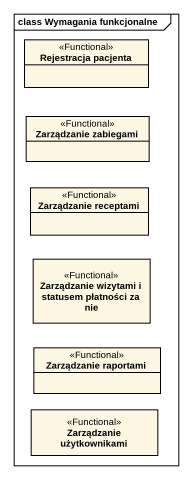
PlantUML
@startuml
mainframe class Wymagania funkcjonalne
hide circle
hide empty members
class "Rejestracja pacjenta" as Rejestracja_pacjenta <<Functional>>
class "Zarządzanie zabiegami" as Zarządzanie_zabiegami <<Functional>>
class "Zarządzanie receptami" as Zarządzanie_receptami <<Functional>>
class "Zarządzanie wizytami i statusem płatności za nie" as Zarządzanie_wizytami_i <<Functional>>
class "Zarządzanie raportami" as Zarządzanie_raportami <<Functional>>
class "Zarządzanie użytkownikami" as Zarządzanie_użytkownikami <<Functional>>
@enduml
